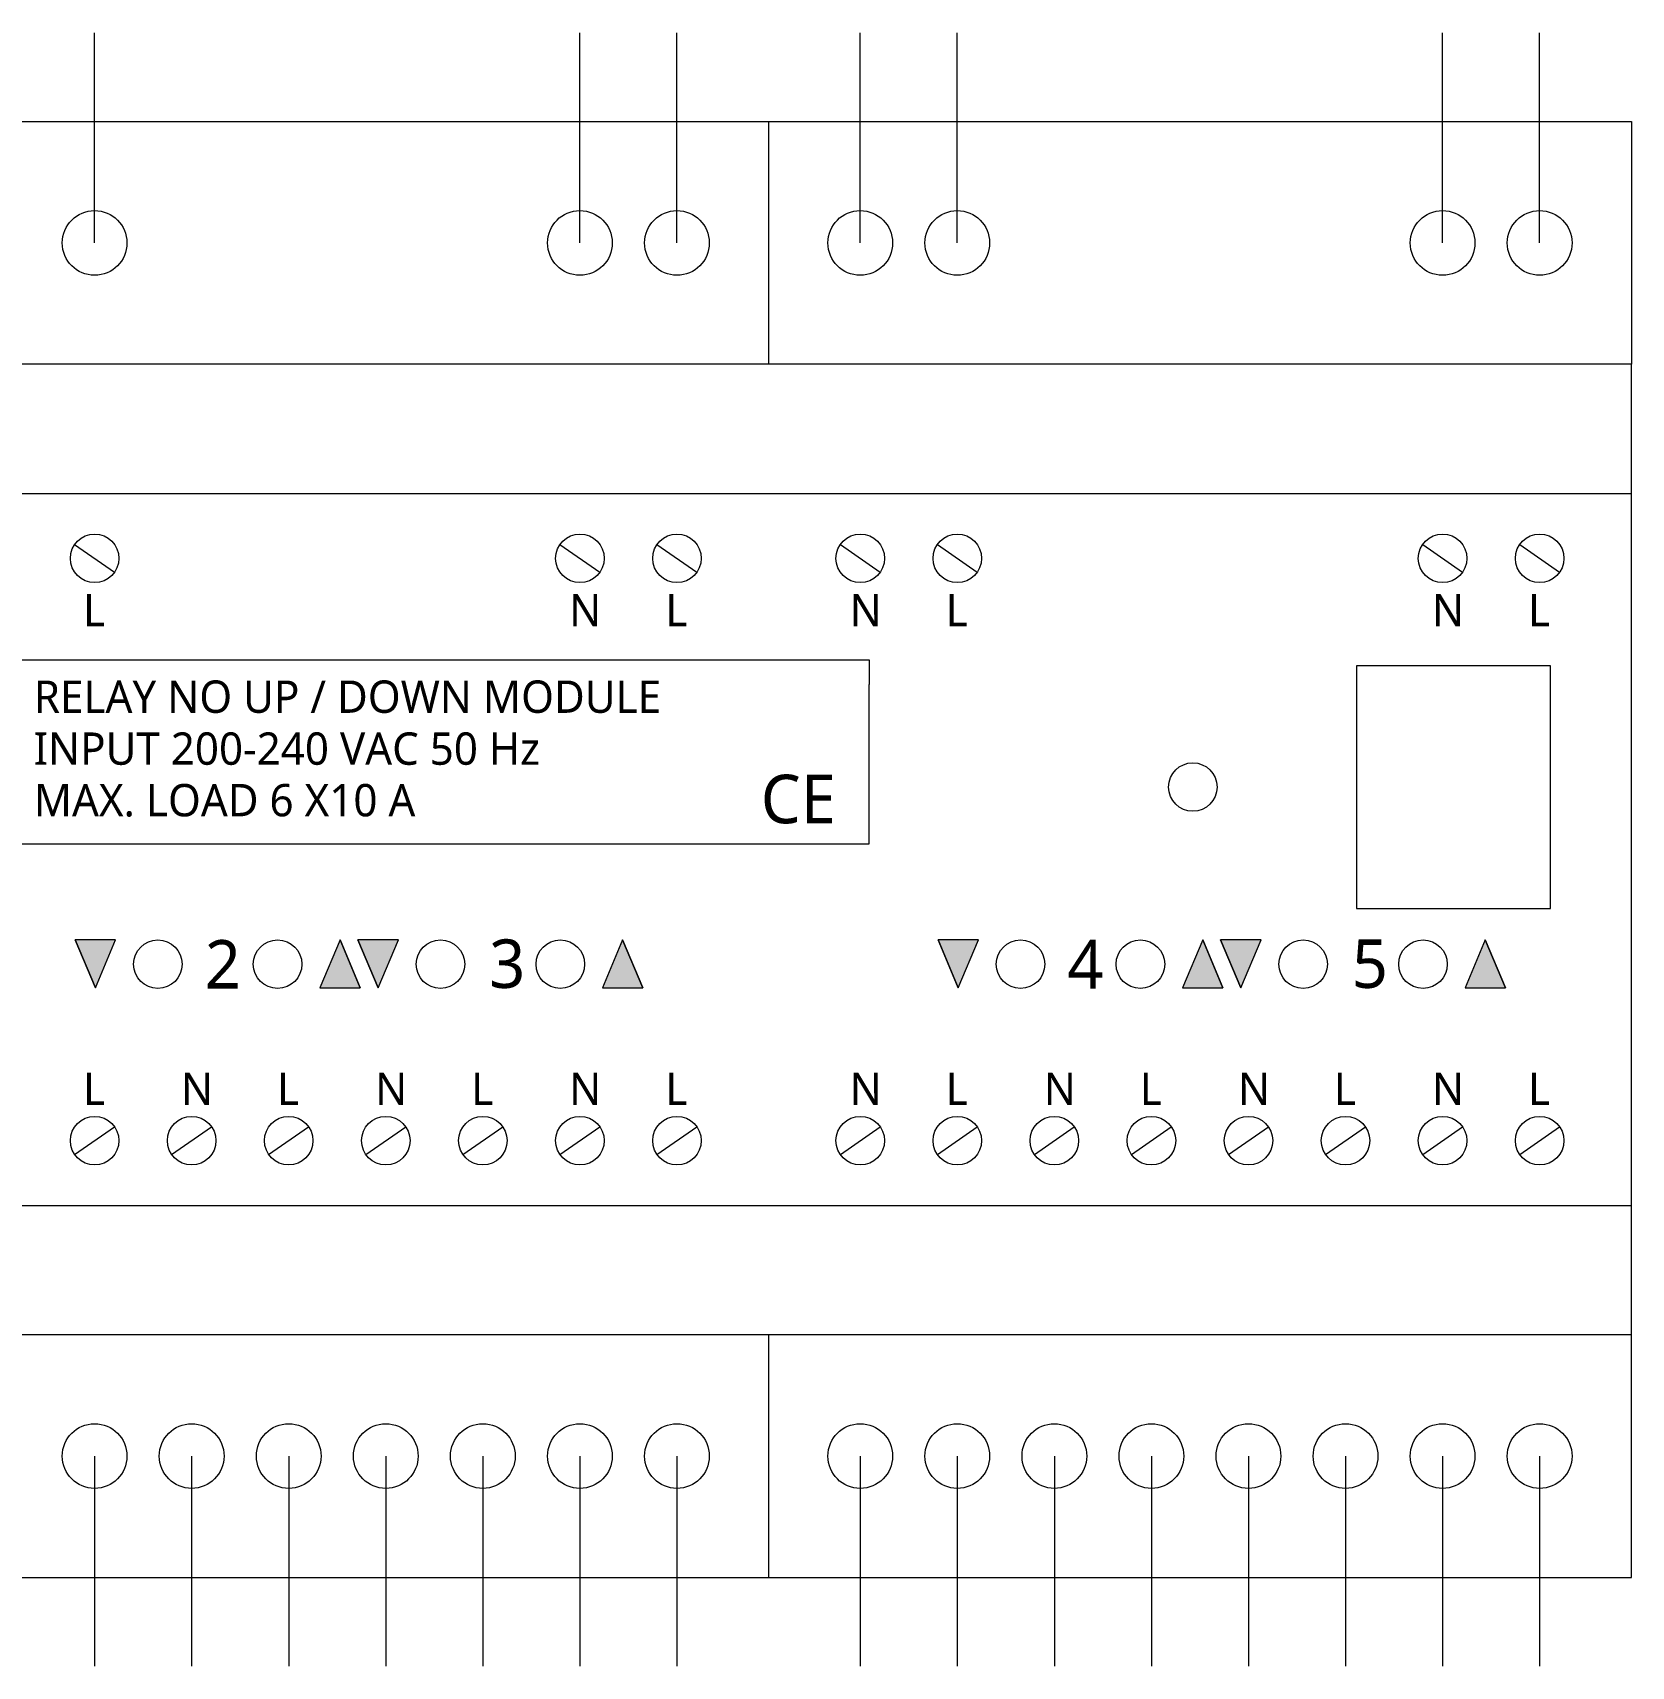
# Model space of a CAD drawing. Header units: millimetres. Extents: x 30 to 190, y -69 to 31.
# Drawn here: x 91.5 to 190.3, y -69.5 to 31.5 of the extents above; entities that cross this region are included whole.
import ezdxf

# ---------------------------------------------------------------- set-up
doc = ezdxf.new("R2010")
doc.units = ezdxf.units.MM
doc.header["$LTSCALE"] = 20
doc.layers.add('Ontwerplaag-1', color=7, linetype='Continuous')
doc.styles.add('@Malgun Gothic', font='malgun.ttf')

msp = doc.modelspace()

# ---------------------------------------------------------------- hatches: boundary and pattern name
at = {"layer": 'Ontwerplaag-1', "linetype": 'Continuous', "lineweight": 5, "transparency": 33554687}
h = msp.add_hatch(color=256, dxfattribs=at)
h.set_gradient(color1=(255, 255, 255))
h.paths.add_polyline_path([(95.33, -27.56), (96.58, -24.59), (94.08, -24.59)])
h = msp.add_hatch(color=256, dxfattribs=at)
h.set_gradient(color1=(255, 255, 255))
h.paths.add_polyline_path([(110.45, -24.59), (109.2, -27.56), (111.7, -27.56)])
h = msp.add_hatch(color=256, dxfattribs=at)
h.set_gradient(color1=(255, 255, 255))
h.paths.add_polyline_path([(112.81, -27.56), (114.06, -24.59), (111.56, -24.59)])
h = msp.add_hatch(color=256, dxfattribs=at)
h.set_gradient(color1=(255, 255, 255))
h.paths.add_polyline_path([(127.92, -24.59), (126.67, -27.56), (129.17, -27.56)])
h = msp.add_hatch(color=256, dxfattribs=at)
h.set_gradient(color1=(255, 255, 255))
h.paths.add_polyline_path([(148.67, -27.56), (149.92, -24.59), (147.42, -24.59)])
h = msp.add_hatch(color=256, dxfattribs=at)
h.set_gradient(color1=(255, 255, 255))
h.paths.add_polyline_path([(163.78, -24.59), (162.53, -27.56), (165.03, -27.56)])
h = msp.add_hatch(color=256, dxfattribs=at)
h.set_gradient(color1=(255, 255, 255))
h.paths.add_polyline_path([(166.14, -27.56), (167.39, -24.59), (164.89, -24.59)])
h = msp.add_hatch(color=256, dxfattribs=at)
h.set_gradient(color1=(255, 255, 255))
h.paths.add_polyline_path([(181.25, -24.59), (180, -27.56), (182.5, -27.56)])

# ---------------------------------------------------------------- linework, layer by layer
at = {"layer": 'Ontwerplaag-1', "color": 7, "linetype": 'Continuous', "lineweight": 5, "transparency": 33554687}
for p, q in [((95.28, 18.5), (95.28, 31.5)), ((125.28, 18.5), (125.28, 31.5)), ((131.28, 18.5), (131.28, 31.5)), ((142.61, 18.5), (142.61, 31.5)), ((148.61, 18.5), (148.61, 31.5)), ((178.61, 18.5), (178.61, 31.5)), ((184.61, 18.5), (184.61, 31.5)), ((30.28, 26), (190.28, 26)), ((30.28, 26), (190.28, 26)), ((136.94, 26), (136.94, 11)), ((190.28, 26), (190.28, 11)), ((190.28, 26), (190.28, 11)), ((190.28, 11), (30.28, 11)), ((190.28, 11), (30.28, 11)), ((190.28, -64), (190.28, 11)), ((190.28, -64), (190.28, 11)), ((30.28, 3), (190.28, 3)), ((30.28, 3), (190.28, 3)), ((94.04, -0.15), (96.51, -1.85)), ((124.04, -0.15), (126.51, -1.85)), ((130.04, -0.15), (132.51, -1.85)), ((141.38, -0.15), (143.84, -1.85)), ((147.38, -0.15), (149.84, -1.85)), ((177.38, -0.15), (179.84, -1.85)), ((183.38, -0.15), (185.84, -1.85)), ((89.85, -7.28), (143.16, -7.28)), ((143.16, -7.28), (143.16, -8.79)), ((185.28, -7.64), (173.28, -7.64)), ((173.28, -7.64), (173.28, -22.64)), ((185.28, -15.14), (185.28, -7.64)), ((143.16, -18.64), (143.16, -8.79)), ((185.28, -22.64), (185.28, -15.14)), ((89.85, -18.64), (143.16, -18.64)), ((173.28, -22.64), (185.28, -22.64)), ((96.58, -24.59), (94.08, -24.59)), ((95.33, -27.56), (94.08, -24.59)), ((95.33, -27.56), (96.58, -24.59)), ((110.45, -24.59), (109.2, -27.56)), ((110.45, -24.59), (111.7, -27.56)), ((114.06, -24.59), (111.56, -24.59)), ((112.81, -27.56), (111.56, -24.59)), ((112.81, -27.56), (114.06, -24.59)), ((127.92, -24.59), (126.67, -27.56)), ((127.92, -24.59), (129.17, -27.56)), ((149.92, -24.59), (147.42, -24.59)), ((148.67, -27.56), (147.42, -24.59)), ((148.67, -27.56), (149.92, -24.59)), ((163.78, -24.59), (162.53, -27.56)), ((163.78, -24.59), (165.03, -27.56)), ((167.39, -24.59), (164.89, -24.59)), ((166.14, -27.56), (164.89, -24.59)), ((166.14, -27.56), (167.39, -24.59)), ((181.25, -24.59), (180, -27.56)), ((181.25, -24.59), (182.5, -27.56)), ((109.2, -27.56), (111.7, -27.56)), ((126.67, -27.56), (129.17, -27.56)), ((162.53, -27.56), (165.03, -27.56)), ((180, -27.56), (182.5, -27.56)), ((94.04, -37.85), (96.51, -36.15)), ((100.04, -37.85), (102.51, -36.15)), ((106.04, -37.85), (108.51, -36.15)), ((112.04, -37.85), (114.51, -36.15)), ((118.04, -37.85), (120.51, -36.15)), ((124.04, -37.85), (126.51, -36.15)), ((130.04, -37.85), (132.51, -36.15)), ((141.38, -37.85), (143.84, -36.15)), ((147.38, -37.85), (149.84, -36.15)), ((153.38, -37.85), (155.84, -36.15)), ((159.38, -37.85), (161.84, -36.15)), ((165.38, -37.85), (167.84, -36.15)), ((171.38, -37.85), (173.84, -36.15)), ((177.38, -37.85), (179.84, -36.15)), ((183.38, -37.85), (185.84, -36.15)), ((30.28, -41), (190.28, -41)), ((30.28, -41), (190.28, -41)), ((190.28, -49), (30.28, -49)), ((190.28, -49), (30.28, -49)), ((136.94, -49), (136.94, -64)), ((95.28, -56.5), (95.28, -69.5)), ((101.28, -56.5), (101.28, -69.5)), ((107.28, -56.5), (107.28, -69.5)), ((113.28, -56.5), (113.28, -69.5)), ((119.28, -56.5), (119.28, -69.5)), ((125.28, -56.5), (125.28, -69.5)), ((131.28, -56.5), (131.28, -69.5)), ((142.61, -56.5), (142.61, -69.5)), ((148.61, -56.5), (148.61, -69.5)), ((154.61, -56.5), (154.61, -69.5)), ((160.61, -56.5), (160.61, -69.5)), ((166.61, -56.5), (166.61, -69.5)), ((172.61, -56.5), (172.61, -69.5)), ((178.61, -56.5), (178.61, -69.5)), ((184.61, -56.5), (184.61, -69.5)), ((30.28, -64), (190.28, -64)), ((30.28, -64), (190.28, -64))]:
    msp.add_line(p, q, dxfattribs=at)
at = {"layer": 'Ontwerplaag-1', "color": 7, "linetype": 'Continuous', "lineweight": 5, "transparency": 33554687, "flags": 128}
for points in [[(95.33, -27.56), (96.58, -24.59), (94.08, -24.59)], [(110.45, -24.59), (109.2, -27.56), (111.7, -27.56)], [(112.81, -27.56), (114.06, -24.59), (111.56, -24.59)], [(127.92, -24.59), (126.67, -27.56), (129.17, -27.56)], [(148.67, -27.56), (149.92, -24.59), (147.42, -24.59)], [(163.78, -24.59), (162.53, -27.56), (165.03, -27.56)], [(166.14, -27.56), (167.39, -24.59), (164.89, -24.59)], [(181.25, -24.59), (180, -27.56), (182.5, -27.56)]]:
    msp.add_lwpolyline(points, close=True, dxfattribs=at)
at = {"layer": 'Ontwerplaag-1', "color": 7, "linetype": 'Continuous', "lineweight": 5, "transparency": 33554687}
for centre, radius in [((95.28, 18.5), 2), ((125.28, 18.5), 2), ((131.28, 18.5), 2), ((142.61, 18.5), 2), ((148.61, 18.5), 2), ((178.61, 18.5), 2), ((184.61, 18.5), 2), ((95.28, -1), 1.5), ((125.28, -1), 1.5), ((131.28, -1), 1.5), ((142.61, -1), 1.5), ((148.61, -1), 1.5), ((178.61, -1), 1.5), ((184.61, -1), 1.5), ((163.17, -15.14), 1.5), ((99.19, -26.09), 1.5), ((106.59, -26.09), 1.5), ((116.66, -26.09), 1.5), ((124.07, -26.09), 1.5), ((152.52, -26.09), 1.5), ((159.93, -26.09), 1.5), ((169.99, -26.09), 1.5), ((177.4, -26.09), 1.5), ((95.28, -37), 1.5), ((101.28, -37), 1.5), ((107.28, -37), 1.5), ((113.28, -37), 1.5), ((119.28, -37), 1.5), ((125.28, -37), 1.5), ((131.28, -37), 1.5), ((142.61, -37), 1.5), ((148.61, -37), 1.5), ((154.61, -37), 1.5), ((160.61, -37), 1.5), ((166.61, -37), 1.5), ((172.61, -37), 1.5), ((178.61, -37), 1.5), ((184.61, -37), 1.5), ((95.28, -56.5), 2), ((101.28, -56.5), 2), ((107.28, -56.5), 2), ((113.28, -56.5), 2), ((119.28, -56.5), 2), ((125.28, -56.5), 2), ((131.28, -56.5), 2), ((142.61, -56.5), 2), ((148.61, -56.5), 2), ((154.61, -56.5), 2), ((160.61, -56.5), 2), ((166.61, -56.5), 2), ((172.61, -56.5), 2), ((178.61, -56.5), 2), ((184.61, -56.5), 2)]:
    msp.add_circle(centre, radius, dxfattribs=at)

# ---------------------------------------------------------------- texts
at = {"layer": 'Ontwerplaag-1', "color": 7, "transparency": 33554687, "attachment_point": 7, "style": '@Malgun Gothic'}
for s, insert, char_height, line_spacing_factor in [('L', (94.56, -5.21), 2, 1.004011), ('N', (124.62, -5.21), 2, 1.004011), ('L', (130.56, -5.21), 2, 1.004011), ('N', (141.96, -5.21), 2, 1.004011), ('L', (147.89, -5.21), 2, 1.004011), ('N', (177.96, -5.21), 2, 1.004011), ('L', (183.89, -5.21), 2, 1.004011), ('RELAY NO UP / DOWN MODULE', (91.52, -10.58), 2, 1.004011), ('INPUT 200-240 VAC 50 Hz', (91.52, -13.79), 2, 1.004011), ('MAX. LOAD 6 X10 A', (91.52, -16.99), 2, 1.004011), ('CE', (136.46, -17.42), 3, 0.669344), ('2', (102.09, -27.6), 3, 0.669344), ('3', (119.67, -27.6), 3, 0.669344), ('4', (155.42, -27.6), 3, 0.669344), ('5', (173, -27.6), 3, 0.669344), ('L', (94.56, -34.79), 2, 1.004011), ('N', (100.62, -34.79), 2, 1.004011), ('L', (106.56, -34.79), 2, 1.004011), ('N', (112.62, -34.79), 2, 1.004011), ('L', (118.56, -34.79), 2, 1.004011), ('N', (124.62, -34.79), 2, 1.004011), ('L', (130.56, -34.79), 2, 1.004011), ('N', (141.96, -34.79), 2, 1.004011), ('L', (147.89, -34.79), 2, 1.004011), ('N', (153.96, -34.79), 2, 1.004011), ('L', (159.89, -34.79), 2, 1.004011), ('N', (165.96, -34.79), 2, 1.004011), ('L', (171.89, -34.79), 2, 1.004011), ('N', (177.96, -34.79), 2, 1.004011), ('L', (183.89, -34.79), 2, 1.004011)]:
    msp.add_mtext(s, dxfattribs=dict(at, insert=insert, char_height=char_height, line_spacing_factor=line_spacing_factor))

doc.saveas('drawing.dxf')
